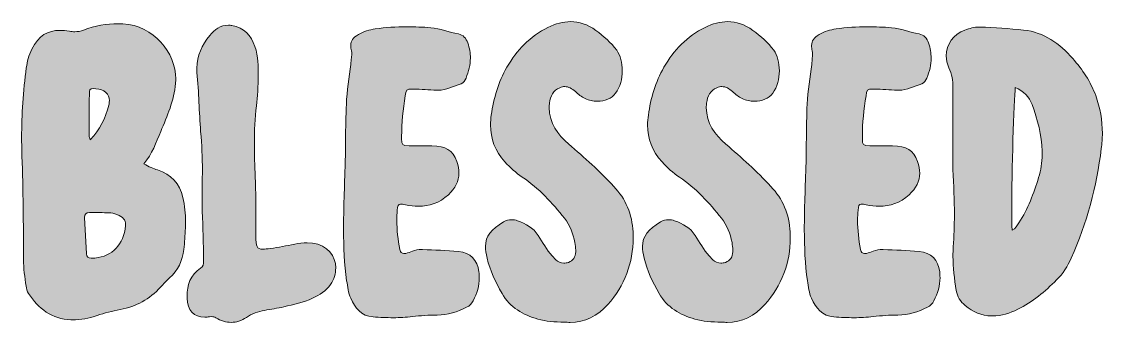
# Model space of a CAD drawing. Header units: inches. Extents: x 224 to 856, y -928 to -150.
# Drawn here: x 280 to 800, y -928 to -784 of the extents above; entities that cross this region are included whole.
import ezdxf

# ---------------------------------------------------------------- set-up
doc = ezdxf.new("R2010")
doc.units = ezdxf.units.IN
doc.header["$MEASUREMENT"] = 0
doc.layers.add('Layer 1', color=7, linetype='Continuous')

# ---------------------------------------------------------------- blocks, each defined once
blk = doc.blocks.new('block 8')
at = {"layer": 'Layer 1', "true_color": 0x040404}
h = blk.add_hatch(color=18, dxfattribs=at)
h.dxf.hatch_style = 2
edge = h.paths.add_edge_path()
edge.add_spline(control_points=[(541.23, -928.24), (536.52, -928.24), (532.32, -927.87), (528.43, -926.82), (521.24, -924.8), (515.11, -921.28), (511.21, -914.47), (508.14, -909), (505.45, -903.54), (504.03, -897.47), (503.5, -895.38), (503.28, -893.58), (503.28, -892.01), (503.28, -886.69), (506.05, -883.92), (511.96, -880.1), (513.16, -879.36), (514.43, -879.06), (515.78, -879.06), (516.75, -879.06), (517.73, -879.21), (518.7, -879.58), (522.59, -881.08), (526.26, -882.87), (528.58, -886.62), (530.68, -889.99), (532.62, -893.51), (535.32, -896.42), (535.32, -896.42), (537.04, -898.3), (537.04, -898.3), (538.16, -899.42), (539.51, -899.94), (540.86, -899.94), (541.61, -899.94), (542.36, -899.79), (543.11, -899.57), (545.43, -898.75), (546.62, -896.95), (546.62, -894.48), (546.62, -894.48), (546.62, -893.73), (546.62, -893.73), (546.62, -892.46), (546.47, -891.26), (546.25, -889.99), (545.35, -885.79), (543.93, -881.75), (541.23, -878.38), (535.32, -870.97), (528.96, -863.93), (520.94, -858.62), (517.88, -856.6), (515.18, -854.05), (512.64, -851.28), (507.84, -846.04), (505.67, -840.13), (505.67, -833.54), (505.67, -832.04), (505.82, -830.47), (506.05, -828.82), (507.24, -820.74), (509.42, -812.95), (513.53, -805.84), (518.25, -797.61), (524.69, -790.94), (533.3, -786.67), (536.97, -784.88), (540.56, -783.91), (544.15, -783.91), (548.27, -783.91), (552.31, -785.25), (556.28, -788.1), (560.02, -790.87), (563.54, -793.86), (566.31, -797.68), (568.03, -800), (569.01, -803.67), (569.01, -807.56), (569.01, -811.31), (568.03, -815.27), (565.79, -818.34), (563.92, -820.81), (560.55, -822.16), (557.03, -822.16), (555.01, -822.16), (552.99, -821.79), (551.11, -820.89), (549.39, -819.99), (547.9, -818.79), (546.47, -817.52), (544.9, -816.1), (543.25, -815.12), (541.38, -815.12), (540.63, -815.12), (539.81, -815.27), (538.99, -815.65), (535.92, -817.07), (534.42, -819.54), (534.05, -823.06), (533.97, -823.73), (533.9, -824.48), (533.9, -825.15), (533.9, -832.64), (537.94, -838.18), (543.25, -842.75), (550.82, -849.19), (558.15, -855.85), (564.89, -863.04), (570.65, -869.02), (573.8, -876.59), (574.17, -884.97), (574.17, -884.97), (574.25, -887.74), (574.25, -887.74), (574.25, -899.79), (570.13, -910.72), (562.05, -919.86), (557.25, -925.32), (550.89, -928.39), (543.93, -928.39), (543.03, -928.39), (542.13, -928.32), (541.23, -928.24)], knot_values=[0, 0, 0, 0, 1, 1, 1, 2, 2, 2, 3, 3, 3, 4, 4, 4, 5, 5, 5, 6, 6, 6, 7, 7, 7, 8, 8, 8, 9, 9, 9, 10, 10, 10, 11, 11, 11, 12, 12, 12, 13, 13, 13, 14, 14, 14, 15, 15, 15, 16, 16, 16, 17, 17, 17, 18, 18, 18, 19, 19, 19, 20, 20, 20, 21, 21, 21, 22, 22, 22, 23, 23, 23, 24, 24, 24, 25, 25, 25, 26, 26, 26, 27, 27, 27, 28, 28, 28, 29, 29, 29, 30, 30, 30, 31, 31, 31, 32, 32, 32, 33, 33, 33, 34, 34, 34, 35, 35, 35, 36, 36, 36, 37, 37, 37, 38, 38, 38, 39, 39, 39, 40, 40, 40, 41, 41, 41, 41], degree=3, periodic=1)
h = blk.add_hatch(color=18, dxfattribs=at)
h.dxf.hatch_style = 2
edge = h.paths.add_edge_path()
edge.add_spline(control_points=[(616.7, -928.24), (611.99, -928.24), (607.79, -927.87), (603.9, -926.82), (596.71, -924.8), (590.58, -921.28), (586.68, -914.47), (583.61, -909), (580.92, -903.54), (579.5, -897.47), (578.97, -895.38), (578.75, -893.58), (578.75, -892.01), (578.75, -886.69), (581.52, -883.92), (587.43, -880.1), (588.63, -879.36), (589.9, -879.06), (591.25, -879.06), (592.22, -879.06), (593.2, -879.21), (594.17, -879.58), (598.06, -881.08), (601.73, -882.87), (604.05, -886.62), (606.15, -889.99), (608.09, -893.51), (610.79, -896.42), (610.79, -896.42), (612.51, -898.3), (612.51, -898.3), (613.63, -899.42), (614.98, -899.94), (616.33, -899.94), (617.08, -899.94), (617.83, -899.79), (618.57, -899.57), (620.89, -898.75), (622.09, -896.95), (622.09, -894.48), (622.09, -894.48), (622.09, -893.73), (622.09, -893.73), (622.09, -892.46), (621.94, -891.26), (621.72, -889.99), (620.82, -885.79), (619.4, -881.75), (616.7, -878.38), (610.79, -870.97), (604.43, -863.93), (596.42, -858.62), (593.35, -856.6), (590.65, -854.05), (588.1, -851.28), (583.31, -846.04), (581.14, -840.13), (581.14, -833.54), (581.14, -832.04), (581.29, -830.47), (581.52, -828.82), (582.71, -820.74), (584.89, -812.95), (589, -805.84), (593.72, -797.61), (600.16, -790.94), (608.77, -786.67), (612.44, -784.88), (616.03, -783.91), (619.62, -783.91), (623.74, -783.91), (627.78, -785.25), (631.75, -788.1), (635.49, -790.87), (639.01, -793.86), (641.78, -797.68), (643.5, -800), (644.48, -803.67), (644.48, -807.56), (644.48, -811.31), (643.5, -815.27), (641.26, -818.34), (639.39, -820.81), (636.02, -822.16), (632.5, -822.16), (630.48, -822.16), (628.46, -821.79), (626.58, -820.89), (624.86, -819.99), (623.37, -818.79), (621.94, -817.52), (620.37, -816.1), (618.72, -815.12), (616.85, -815.12), (616.1, -815.12), (615.28, -815.27), (614.46, -815.65), (611.39, -817.07), (609.89, -819.54), (609.52, -823.06), (609.44, -823.73), (609.37, -824.48), (609.37, -825.15), (609.37, -832.64), (613.41, -838.18), (618.72, -842.75), (626.28, -849.19), (633.62, -855.85), (640.36, -863.04), (646.12, -869.02), (649.27, -876.59), (649.64, -884.97), (649.64, -884.97), (649.72, -887.74), (649.72, -887.74), (649.72, -899.79), (645.6, -910.72), (637.51, -919.86), (632.72, -925.32), (626.36, -928.39), (619.4, -928.39), (618.5, -928.39), (617.6, -928.32), (616.7, -928.24)], knot_values=[0, 0, 0, 0, 1, 1, 1, 2, 2, 2, 3, 3, 3, 4, 4, 4, 5, 5, 5, 6, 6, 6, 7, 7, 7, 8, 8, 8, 9, 9, 9, 10, 10, 10, 11, 11, 11, 12, 12, 12, 13, 13, 13, 14, 14, 14, 15, 15, 15, 16, 16, 16, 17, 17, 17, 18, 18, 18, 19, 19, 19, 20, 20, 20, 21, 21, 21, 22, 22, 22, 23, 23, 23, 24, 24, 24, 25, 25, 25, 26, 26, 26, 27, 27, 27, 28, 28, 28, 29, 29, 29, 30, 30, 30, 31, 31, 31, 32, 32, 32, 33, 33, 33, 34, 34, 34, 35, 35, 35, 36, 36, 36, 37, 37, 37, 38, 38, 38, 39, 39, 39, 40, 40, 40, 41, 41, 41, 41], degree=3, periodic=1)
h = blk.add_hatch(color=18, dxfattribs=at)
h.dxf.hatch_style = 2
edge = h.paths.add_edge_path()
edge.add_spline(control_points=[(304.05, -927.12), (294.99, -926.82), (288.47, -921.8), (283.68, -914.47), (283.01, -913.49), (282.71, -912.15), (282.56, -910.95), (281.89, -906.76), (281.29, -902.49), (281.29, -898.22), (281.29, -898.22), (281.29, -897.47), (281.29, -897.47), (281.29, -881.15), (281.14, -864.83), (280.54, -848.51), (280.46, -845.59), (280.39, -842.6), (280.39, -839.68), (280.39, -828.45), (281.14, -817.29), (282.64, -806.14), (283.08, -803.07), (283.83, -800), (285.26, -797.16), (288.62, -790.57), (293.04, -788.1), (298.81, -788.1), (300.23, -788.1), (301.8, -788.25), (303.37, -788.55), (304.27, -788.7), (305.09, -788.77), (305.92, -788.77), (307.34, -788.77), (308.76, -788.55), (310.11, -787.95), (315.58, -785.78), (321.19, -784.95), (326.8, -784.95), (326.8, -784.95), (329.05, -785.03), (329.05, -785.03), (343.87, -785.7), (354.5, -798.95), (354.5, -811.45), (354.5, -812.13), (354.43, -812.88), (354.35, -813.63), (353.53, -821.79), (350.46, -829.27), (347.24, -836.68), (345, -841.92), (343.12, -847.46), (339.16, -852.18), (341.55, -853.83), (343.65, -854.43), (345.74, -855.18), (352.11, -857.42), (356.37, -861.54), (357.87, -868.43), (358.7, -872.32), (359.14, -876.21), (359.14, -880.18), (359.14, -880.18), (359.07, -883.17), (359.07, -883.17), (358.92, -886.54), (358.77, -889.99), (358.32, -893.43), (357.57, -898.67), (355.78, -903.46), (351.43, -907.06), (349.86, -908.33), (348.59, -909.97), (347.17, -911.47), (341.85, -917.16), (335.49, -920.83), (327.78, -922.25), (323.96, -922.93), (320.22, -923.82), (316.62, -925.1), (312.8, -926.44), (308.76, -927.12), (304.72, -927.12), (304.72, -927.12), (304.05, -927.12), (304.05, -927.12)], knot_values=[0, 0, 0, 0, 1, 1, 1, 2, 2, 2, 3, 3, 3, 4, 4, 4, 5, 5, 5, 6, 6, 6, 7, 7, 7, 8, 8, 8, 9, 9, 9, 10, 10, 10, 11, 11, 11, 12, 12, 12, 13, 13, 13, 14, 14, 14, 15, 15, 15, 16, 16, 16, 17, 17, 17, 18, 18, 18, 19, 19, 19, 20, 20, 20, 21, 21, 21, 22, 22, 22, 23, 23, 23, 24, 24, 24, 25, 25, 25, 26, 26, 26, 27, 27, 27, 28, 28, 28, 29, 29, 29, 29], degree=3, periodic=1)
edge = h.paths.add_edge_path()
edge.add_spline(control_points=[(330.1, -883.55), (330.25, -882.8), (330.32, -882.13), (330.32, -881.45), (330.32, -879.06), (329.13, -877.86), (326.21, -876.59), (323.58, -875.46), (320.81, -875.84), (318.12, -875.61), (318.12, -875.61), (312.95, -875.61), (312.95, -875.61), (311.46, -875.61), (310.56, -876.36), (310.56, -877.93), (310.56, -877.93), (311.61, -895.45), (311.61, -895.45), (311.68, -896.95), (312.51, -897.55), (313.78, -897.55), (313.78, -897.55), (314, -897.55), (314, -897.55), (322.76, -897.4), (328.68, -892.23), (330.1, -883.55)], knot_values=[0, 0, 0, 0, 1, 1, 1, 2, 2, 2, 3, 3, 3, 4, 4, 4, 5, 5, 5, 6, 6, 6, 7, 7, 7, 8, 8, 8, 9, 9, 9, 9], degree=3, periodic=1)
edge = h.paths.add_edge_path()
edge.add_spline(control_points=[(322.24, -824.11), (322.46, -823.36), (322.54, -822.61), (322.54, -821.94), (322.54, -818.57), (320.22, -816.4), (316.1, -816.17), (316.1, -816.17), (314.75, -816.1), (314.75, -816.1), (313.1, -816.1), (312.95, -816.62), (312.95, -818.94), (312.88, -825.6), (312.88, -832.34), (312.88, -839), (312.88, -839.38), (313.1, -839.75), (313.4, -840.73), (318.12, -835.71), (320.67, -830.17), (322.24, -824.11)], knot_values=[0, 0, 0, 0, 1, 1, 1, 2, 2, 2, 3, 3, 3, 4, 4, 4, 5, 5, 5, 6, 6, 6, 7, 7, 7, 7], degree=3, periodic=1)
h = blk.add_hatch(color=18, dxfattribs=at)
h.dxf.hatch_style = 2
edge = h.paths.add_edge_path()
edge.add_spline(control_points=[(373.68, -926.22), (373, -925.77), (372.33, -925.62), (371.73, -925.62), (371.73, -925.62), (370.68, -925.7), (370.68, -925.7), (369.86, -925.85), (369.11, -925.92), (368.44, -925.92), (363.12, -925.92), (360.05, -922.55), (359.9, -916.71), (359.9, -916.71), (359.9, -915.96), (359.9, -915.96), (359.9, -910.5), (361.47, -905.63), (366.34, -902.41), (367.76, -901.44), (367.84, -900.32), (367.84, -899.12), (367.84, -899.12), (367.84, -898.45), (367.84, -898.45), (367.69, -890.66), (367.54, -882.8), (367.16, -875.01), (367.09, -872.54), (367.09, -870.07), (367.09, -867.6), (367.09, -865.13), (367.09, -862.66), (367.16, -860.19), (367.16, -860.19), (367.24, -855.47), (367.24, -855.47), (367.24, -849.19), (366.94, -842.97), (366.42, -836.76), (365.67, -827.33), (365.59, -817.82), (364.62, -808.39), (364.62, -808.39), (364.54, -806.21), (364.54, -806.21), (364.54, -800.38), (367.16, -795.21), (370.76, -790.57), (373.08, -787.72), (376, -785.63), (379.74, -785.63), (380.26, -785.63), (380.86, -785.7), (381.46, -785.78), (387.23, -786.82), (390.67, -790.42), (392.47, -795.81), (394.11, -800.68), (394.04, -805.76), (394.11, -808.91), (394.04, -815.35), (393.74, -819.84), (393.22, -824.33), (392.47, -830.4), (392.24, -836.38), (392.24, -842.45), (392.24, -847.76), (392.39, -853.15), (392.62, -858.47), (392.92, -865.81), (392.99, -873.14), (392.99, -880.48), (392.99, -880.48), (392.99, -886.84), (392.99, -886.84), (392.99, -891.86), (393.22, -893.21), (396.29, -893.21), (397.18, -893.21), (398.38, -893.06), (399.88, -892.91), (403.77, -892.38), (407.66, -891.56), (411.63, -890.81), (413.65, -890.43), (415.6, -890.21), (417.55, -890.21), (417.55, -890.21), (420.17, -890.36), (420.17, -890.36), (427.58, -891.26), (431.32, -896.57), (431.32, -902.26), (431.32, -904.96), (430.5, -907.73), (428.85, -910.12), (426.68, -913.27), (423.54, -915.21), (420.17, -916.79), (415.82, -918.88), (411.11, -919.86), (406.39, -920.9), (403.32, -921.65), (400.25, -922.1), (397.11, -922.63), (393.96, -923.15), (391.05, -924.12), (388.42, -926), (386.03, -927.64), (383.56, -928.39), (381.09, -928.39), (378.62, -928.39), (376.15, -927.64), (373.68, -926.22)], knot_values=[0, 0, 0, 0, 1, 1, 1, 2, 2, 2, 3, 3, 3, 4, 4, 4, 5, 5, 5, 6, 6, 6, 7, 7, 7, 8, 8, 8, 9, 9, 9, 10, 10, 10, 11, 11, 11, 12, 12, 12, 13, 13, 13, 14, 14, 14, 15, 15, 15, 16, 16, 16, 17, 17, 17, 18, 18, 18, 19, 19, 19, 20, 20, 20, 21, 21, 21, 22, 22, 22, 23, 23, 23, 24, 24, 24, 25, 25, 25, 26, 26, 26, 27, 27, 27, 28, 28, 28, 29, 29, 29, 30, 30, 30, 31, 31, 31, 32, 32, 32, 33, 33, 33, 34, 34, 34, 35, 35, 35, 36, 36, 36, 37, 37, 37, 38, 38, 38, 38], degree=3, periodic=1)
h = blk.add_hatch(color=18, dxfattribs=at)
h.dxf.hatch_style = 2
edge = h.paths.add_edge_path()
edge.add_spline(control_points=[(449.29, -925.77), (443.6, -925.4), (440.61, -921.35), (438.51, -916.79), (437.32, -914.17), (437.02, -911.25), (436.57, -908.4), (435.45, -900.39), (435.07, -892.38), (435.07, -883.85), (435.07, -874.04), (435.52, -863.48), (435.89, -851.51), (436.12, -844.84), (435.89, -833.02), (436.57, -821.19), (436.94, -814.75), (438.36, -808.46), (438.81, -802.02), (438.89, -801.12), (439.04, -800.3), (439.04, -799.4), (439.04, -798.95), (438.96, -798.43), (438.89, -797.9), (438.66, -797.01), (438.59, -796.18), (438.59, -795.43), (438.59, -793.11), (439.64, -791.62), (442.18, -790.12), (444.73, -788.62), (447.5, -787.87), (450.34, -787.42), (455.28, -786.67), (460.37, -786.38), (465.39, -786.38), (469.28, -786.38), (473.1, -786.53), (476.99, -786.82), (481.49, -787.12), (485.75, -789.07), (490.24, -789.82), (492.57, -790.27), (493.99, -791.92), (494.74, -794.16), (495.63, -796.63), (496.01, -799.03), (496.01, -801.42), (496.01, -804.64), (495.26, -807.86), (493.91, -811.01), (493.46, -812.13), (492.71, -813.33), (491.59, -813.78), (487.92, -815.05), (484.41, -816.85), (480.44, -816.85), (480.44, -816.85), (479.76, -816.85), (479.76, -816.85), (476.1, -816.62), (472.43, -816.4), (468.68, -816.32), (468.68, -816.32), (467.86, -816.32), (467.86, -816.32), (465.39, -816.32), (465.09, -816.77), (464.72, -819.61), (463.59, -826.05), (462.99, -832.57), (462.99, -839.08), (462.99, -839.08), (462.99, -840.13), (462.99, -840.13), (463.07, -843.35), (463.14, -843.42), (466.59, -843.57), (466.59, -843.57), (471.68, -843.65), (471.68, -843.65), (471.68, -843.65), (477.52, -843.57), (477.52, -843.57), (484.18, -843.57), (487.47, -845.67), (489.5, -851.13), (490.24, -853.08), (490.54, -854.95), (490.54, -856.67), (490.54, -860.57), (488.75, -864.01), (485.45, -867.08), (481.11, -871.05), (476.24, -872.62), (471.08, -872.62), (469.06, -872.62), (466.89, -872.39), (464.79, -871.94), (463.74, -871.72), (463.07, -871.57), (462.47, -871.57), (461.27, -871.57), (461.05, -872.32), (460.9, -874.56), (460.75, -876.14), (460.67, -877.71), (460.67, -879.28), (460.67, -884), (461.2, -888.71), (462.1, -893.36), (462.32, -894.85), (463.07, -895.3), (464.04, -895.3), (464.34, -895.3), (464.64, -895.3), (465.02, -895.23), (466.06, -894.93), (467.19, -894.63), (468.16, -894.25), (469.58, -893.73), (471.08, -893.36), (472.58, -893.36), (472.58, -893.36), (473.03, -893.36), (473.03, -893.36), (478.79, -893.65), (484.48, -893.8), (490.24, -894.4), (496.08, -894.93), (499.38, -898.3), (500.13, -904.06), (500.2, -905.03), (500.28, -905.93), (500.28, -906.91), (500.28, -910.8), (499.23, -914.47), (497.36, -917.99), (496.68, -919.33), (495.63, -920.46), (494.21, -921.13), (489.8, -923.37), (485.08, -924.87), (480.06, -924.87), (476.02, -924.87), (472.13, -925.17), (468.16, -925.62), (465.09, -926), (462.02, -926.15), (459.03, -926.15), (455.73, -926.15), (452.51, -926), (449.29, -925.77)], knot_values=[0, 0, 0, 0, 1, 1, 1, 2, 2, 2, 3, 3, 3, 4, 4, 4, 5, 5, 5, 6, 6, 6, 7, 7, 7, 8, 8, 8, 9, 9, 9, 10, 10, 10, 11, 11, 11, 12, 12, 12, 13, 13, 13, 14, 14, 14, 15, 15, 15, 16, 16, 16, 17, 17, 17, 18, 18, 18, 19, 19, 19, 20, 20, 20, 21, 21, 21, 22, 22, 22, 23, 23, 23, 24, 24, 24, 25, 25, 25, 26, 26, 26, 27, 27, 27, 28, 28, 28, 29, 29, 29, 30, 30, 30, 31, 31, 31, 32, 32, 32, 33, 33, 33, 34, 34, 34, 35, 35, 35, 36, 36, 36, 37, 37, 37, 38, 38, 38, 39, 39, 39, 40, 40, 40, 41, 41, 41, 42, 42, 42, 43, 43, 43, 44, 44, 44, 45, 45, 45, 46, 46, 46, 47, 47, 47, 48, 48, 48, 49, 49, 49, 50, 50, 50, 51, 51, 51, 51], degree=3, periodic=1)
h = blk.add_hatch(color=18, dxfattribs=at)
h.dxf.hatch_style = 2
edge = h.paths.add_edge_path()
edge.add_spline(control_points=[(670.69, -925.77), (665, -925.4), (662, -921.35), (659.91, -916.79), (658.71, -914.17), (658.41, -911.25), (657.96, -908.4), (656.84, -900.39), (656.46, -892.38), (656.46, -883.85), (656.46, -874.04), (656.91, -863.48), (657.29, -851.51), (657.51, -844.84), (657.29, -833.02), (657.96, -821.19), (658.33, -814.75), (659.76, -808.46), (660.21, -802.02), (660.28, -801.12), (660.43, -800.3), (660.43, -799.4), (660.43, -798.95), (660.36, -798.43), (660.28, -797.9), (660.06, -797.01), (659.98, -796.18), (659.98, -795.43), (659.98, -793.11), (661.03, -791.62), (663.57, -790.12), (666.12, -788.62), (668.89, -787.87), (671.73, -787.42), (676.67, -786.67), (681.77, -786.38), (686.78, -786.38), (690.68, -786.38), (694.49, -786.53), (698.39, -786.82), (702.88, -787.12), (707.14, -789.07), (711.64, -789.82), (713.96, -790.27), (715.38, -791.92), (716.13, -794.16), (717.03, -796.63), (717.4, -799.03), (717.4, -801.42), (717.4, -804.64), (716.65, -807.86), (715.3, -811.01), (714.86, -812.13), (714.11, -813.33), (712.98, -813.78), (709.32, -815.05), (705.8, -816.85), (701.83, -816.85), (701.83, -816.85), (701.16, -816.85), (701.16, -816.85), (697.49, -816.62), (693.82, -816.4), (690.08, -816.32), (690.08, -816.32), (689.25, -816.32), (689.25, -816.32), (686.78, -816.32), (686.48, -816.77), (686.11, -819.61), (684.99, -826.05), (684.39, -832.57), (684.39, -839.08), (684.39, -839.08), (684.39, -840.13), (684.39, -840.13), (684.46, -843.35), (684.54, -843.42), (687.98, -843.57), (687.98, -843.57), (693.07, -843.65), (693.07, -843.65), (693.07, -843.65), (698.91, -843.57), (698.91, -843.57), (705.57, -843.57), (708.87, -845.67), (710.89, -851.13), (711.64, -853.08), (711.94, -854.95), (711.94, -856.67), (711.94, -860.57), (710.14, -864.01), (706.85, -867.08), (702.5, -871.05), (697.64, -872.62), (692.47, -872.62), (690.45, -872.62), (688.28, -872.39), (686.18, -871.94), (685.14, -871.72), (684.46, -871.57), (683.86, -871.57), (682.66, -871.57), (682.44, -872.32), (682.29, -874.56), (682.14, -876.14), (682.07, -877.71), (682.07, -879.28), (682.07, -884), (682.59, -888.71), (683.49, -893.36), (683.71, -894.85), (684.46, -895.3), (685.43, -895.3), (685.73, -895.3), (686.03, -895.3), (686.41, -895.23), (687.46, -894.93), (688.58, -894.63), (689.55, -894.25), (690.97, -893.73), (692.47, -893.36), (693.97, -893.36), (693.97, -893.36), (694.42, -893.36), (694.42, -893.36), (700.18, -893.65), (705.87, -893.8), (711.64, -894.4), (717.48, -894.93), (720.77, -898.3), (721.52, -904.06), (721.59, -905.03), (721.67, -905.93), (721.67, -906.91), (721.67, -910.8), (720.62, -914.47), (718.75, -917.99), (718.08, -919.33), (717.03, -920.46), (715.6, -921.13), (711.19, -923.37), (706.47, -924.87), (701.45, -924.87), (697.41, -924.87), (693.52, -925.17), (689.55, -925.62), (686.48, -926), (683.41, -926.15), (680.42, -926.15), (677.13, -926.15), (673.91, -926), (670.69, -925.77)], knot_values=[0, 0, 0, 0, 1, 1, 1, 2, 2, 2, 3, 3, 3, 4, 4, 4, 5, 5, 5, 6, 6, 6, 7, 7, 7, 8, 8, 8, 9, 9, 9, 10, 10, 10, 11, 11, 11, 12, 12, 12, 13, 13, 13, 14, 14, 14, 15, 15, 15, 16, 16, 16, 17, 17, 17, 18, 18, 18, 19, 19, 19, 20, 20, 20, 21, 21, 21, 22, 22, 22, 23, 23, 23, 24, 24, 24, 25, 25, 25, 26, 26, 26, 27, 27, 27, 28, 28, 28, 29, 29, 29, 30, 30, 30, 31, 31, 31, 32, 32, 32, 33, 33, 33, 34, 34, 34, 35, 35, 35, 36, 36, 36, 37, 37, 37, 38, 38, 38, 39, 39, 39, 40, 40, 40, 41, 41, 41, 42, 42, 42, 43, 43, 43, 44, 44, 44, 45, 45, 45, 46, 46, 46, 47, 47, 47, 48, 48, 48, 49, 49, 49, 50, 50, 50, 51, 51, 51, 51], degree=3, periodic=1)
h = blk.add_hatch(color=18, dxfattribs=at)
h.dxf.hatch_style = 2
edge = h.paths.add_edge_path()
edge.add_spline(control_points=[(746.46, -925.32), (741.51, -925.17), (737.4, -923.45), (733.73, -920.31), (731.41, -918.36), (729.91, -916.04), (729.46, -913.04), (728.56, -907.58), (727.89, -902.04), (727.89, -896.57), (727.89, -895.08), (727.96, -893.65), (728.04, -892.16), (728.41, -887.07), (728.56, -881.9), (728.56, -876.66), (728.56, -869.77), (728.26, -862.66), (727.81, -854.95), (727.81, -843.05), (727.81, -829.27), (727.89, -815.57), (727.89, -812.28), (727.44, -809.13), (725.94, -806.06), (725.04, -804.19), (724.67, -802.25), (724.67, -800.38), (724.67, -794.91), (728.04, -789.97), (733.65, -787.95), (735.82, -787.12), (738.14, -786.53), (740.47, -786.53), (740.47, -786.53), (740.92, -786.53), (740.92, -786.53), (747.88, -786.82), (754.84, -787.27), (761.8, -787.95), (771.76, -789), (779.1, -794.54), (785.46, -801.65), (790.1, -806.96), (793.99, -812.73), (796.46, -819.39), (798.64, -825.3), (799.68, -831.44), (799.68, -837.58), (799.68, -839.98), (799.46, -842.45), (799.16, -844.92), (796.84, -863.11), (792.27, -880.7), (784.71, -897.55), (782.99, -901.44), (780.74, -905.03), (777.67, -908.03), (772.06, -913.49), (766.22, -918.66), (759.03, -922.1), (755.21, -923.97), (751.25, -925.32), (746.83, -925.32), (746.83, -925.32), (746.46, -925.32), (746.46, -925.32)], knot_values=[0, 0, 0, 0, 1, 1, 1, 2, 2, 2, 3, 3, 3, 4, 4, 4, 5, 5, 5, 6, 6, 6, 7, 7, 7, 8, 8, 8, 9, 9, 9, 10, 10, 10, 11, 11, 11, 12, 12, 12, 13, 13, 13, 14, 14, 14, 15, 15, 15, 16, 16, 16, 17, 17, 17, 18, 18, 18, 19, 19, 19, 20, 20, 20, 21, 21, 21, 22, 22, 22, 22], degree=3, periodic=1)
edge = h.paths.add_edge_path()
edge.add_spline(control_points=[(759.56, -880.63), (764.05, -873.89), (766.59, -866.33), (769.06, -858.77), (770.26, -855.25), (770.71, -851.58), (770.71, -847.76), (770.71, -847.76), (770.71, -846.19), (770.71, -846.19), (770.56, -838.41), (768.61, -830.99), (765.92, -823.73), (764.57, -820.06), (761.73, -817.29), (757.83, -815.5), (757.16, -821.71), (756.11, -856.45), (756.11, -874.34), (756.11, -879.06), (756.19, -882.65), (756.34, -884.15), (758.13, -883.25), (758.73, -881.83), (759.56, -880.63)], knot_values=[0, 0, 0, 0, 1, 1, 1, 2, 2, 2, 3, 3, 3, 4, 4, 4, 5, 5, 5, 6, 6, 6, 7, 7, 7, 8, 8, 8, 8], degree=3, periodic=1)
at = {"layer": 'Layer 1', "lineweight": 0}
for points, knots in [([(541.23, -928.24), (536.52, -928.24), (532.32, -927.87), (528.43, -926.82), (521.24, -924.8), (515.11, -921.28), (511.21, -914.47), (508.14, -909), (505.45, -903.54), (504.03, -897.47), (503.5, -895.38), (503.28, -893.58), (503.28, -892.01), (503.28, -886.69), (506.05, -883.92), (511.96, -880.1), (513.16, -879.36), (514.43, -879.06), (515.78, -879.06), (516.75, -879.06), (517.73, -879.21), (518.7, -879.58), (522.59, -881.08), (526.26, -882.87), (528.58, -886.62), (530.68, -889.99), (532.62, -893.51), (535.32, -896.42), (535.32, -896.42), (537.04, -898.3), (537.04, -898.3), (538.16, -899.42), (539.51, -899.94), (540.86, -899.94), (541.61, -899.94), (542.36, -899.79), (543.11, -899.57), (545.43, -898.75), (546.62, -896.95), (546.62, -894.48), (546.62, -894.48), (546.62, -893.73), (546.62, -893.73), (546.62, -892.46), (546.47, -891.26), (546.25, -889.99), (545.35, -885.79), (543.93, -881.75), (541.23, -878.38), (535.32, -870.97), (528.96, -863.93), (520.94, -858.62), (517.88, -856.6), (515.18, -854.05), (512.64, -851.28), (507.84, -846.04), (505.67, -840.13), (505.67, -833.54), (505.67, -832.04), (505.82, -830.47), (506.05, -828.82), (507.24, -820.74), (509.42, -812.95), (513.53, -805.84), (518.25, -797.61), (524.69, -790.94), (533.3, -786.67), (536.97, -784.88), (540.56, -783.91), (544.15, -783.91), (548.27, -783.91), (552.31, -785.25), (556.28, -788.1), (560.02, -790.87), (563.54, -793.86), (566.31, -797.68), (568.03, -800), (569.01, -803.67), (569.01, -807.56), (569.01, -811.31), (568.03, -815.27), (565.79, -818.34), (563.92, -820.81), (560.55, -822.16), (557.03, -822.16), (555.01, -822.16), (552.99, -821.79), (551.11, -820.89), (549.39, -819.99), (547.9, -818.79), (546.47, -817.52), (544.9, -816.1), (543.25, -815.12), (541.38, -815.12), (540.63, -815.12), (539.81, -815.27), (538.99, -815.65), (535.92, -817.07), (534.42, -819.54), (534.05, -823.06), (533.97, -823.73), (533.9, -824.48), (533.9, -825.15), (533.9, -832.64), (537.94, -838.18), (543.25, -842.75), (550.82, -849.19), (558.15, -855.85), (564.89, -863.04), (570.65, -869.02), (573.8, -876.59), (574.17, -884.97), (574.17, -884.97), (574.25, -887.74), (574.25, -887.74), (574.25, -899.79), (570.13, -910.72), (562.05, -919.86), (557.25, -925.32), (550.89, -928.39), (543.93, -928.39), (543.03, -928.39), (542.13, -928.32), (541.23, -928.24)], [0, 0, 0, 0, 1, 1, 1, 2, 2, 2, 3, 3, 3, 4, 4, 4, 5, 5, 5, 6, 6, 6, 7, 7, 7, 8, 8, 8, 9, 9, 9, 10, 10, 10, 11, 11, 11, 12, 12, 12, 13, 13, 13, 14, 14, 14, 15, 15, 15, 16, 16, 16, 17, 17, 17, 18, 18, 18, 19, 19, 19, 20, 20, 20, 21, 21, 21, 22, 22, 22, 23, 23, 23, 24, 24, 24, 25, 25, 25, 26, 26, 26, 27, 27, 27, 28, 28, 28, 29, 29, 29, 30, 30, 30, 31, 31, 31, 32, 32, 32, 33, 33, 33, 34, 34, 34, 35, 35, 35, 36, 36, 36, 37, 37, 37, 38, 38, 38, 39, 39, 39, 40, 40, 40, 41, 41, 41, 41]), ([(616.7, -928.24), (611.99, -928.24), (607.79, -927.87), (603.9, -926.82), (596.71, -924.8), (590.58, -921.28), (586.68, -914.47), (583.61, -909), (580.92, -903.54), (579.5, -897.47), (578.97, -895.38), (578.75, -893.58), (578.75, -892.01), (578.75, -886.69), (581.52, -883.92), (587.43, -880.1), (588.63, -879.36), (589.9, -879.06), (591.25, -879.06), (592.22, -879.06), (593.2, -879.21), (594.17, -879.58), (598.06, -881.08), (601.73, -882.87), (604.05, -886.62), (606.15, -889.99), (608.09, -893.51), (610.79, -896.42), (610.79, -896.42), (612.51, -898.3), (612.51, -898.3), (613.63, -899.42), (614.98, -899.94), (616.33, -899.94), (617.08, -899.94), (617.83, -899.79), (618.57, -899.57), (620.89, -898.75), (622.09, -896.95), (622.09, -894.48), (622.09, -894.48), (622.09, -893.73), (622.09, -893.73), (622.09, -892.46), (621.94, -891.26), (621.72, -889.99), (620.82, -885.79), (619.4, -881.75), (616.7, -878.38), (610.79, -870.97), (604.43, -863.93), (596.42, -858.62), (593.35, -856.6), (590.65, -854.05), (588.1, -851.28), (583.31, -846.04), (581.14, -840.13), (581.14, -833.54), (581.14, -832.04), (581.29, -830.47), (581.52, -828.82), (582.71, -820.74), (584.89, -812.95), (589, -805.84), (593.72, -797.61), (600.16, -790.94), (608.77, -786.67), (612.44, -784.88), (616.03, -783.91), (619.62, -783.91), (623.74, -783.91), (627.78, -785.25), (631.75, -788.1), (635.49, -790.87), (639.01, -793.86), (641.78, -797.68), (643.5, -800), (644.48, -803.67), (644.48, -807.56), (644.48, -811.31), (643.5, -815.27), (641.26, -818.34), (639.39, -820.81), (636.02, -822.16), (632.5, -822.16), (630.48, -822.16), (628.46, -821.79), (626.58, -820.89), (624.86, -819.99), (623.37, -818.79), (621.94, -817.52), (620.37, -816.1), (618.72, -815.12), (616.85, -815.12), (616.1, -815.12), (615.28, -815.27), (614.46, -815.65), (611.39, -817.07), (609.89, -819.54), (609.52, -823.06), (609.44, -823.73), (609.37, -824.48), (609.37, -825.15), (609.37, -832.64), (613.41, -838.18), (618.72, -842.75), (626.28, -849.19), (633.62, -855.85), (640.36, -863.04), (646.12, -869.02), (649.27, -876.59), (649.64, -884.97), (649.64, -884.97), (649.72, -887.74), (649.72, -887.74), (649.72, -899.79), (645.6, -910.72), (637.51, -919.86), (632.72, -925.32), (626.36, -928.39), (619.4, -928.39), (618.5, -928.39), (617.6, -928.32), (616.7, -928.24)], [0, 0, 0, 0, 1, 1, 1, 2, 2, 2, 3, 3, 3, 4, 4, 4, 5, 5, 5, 6, 6, 6, 7, 7, 7, 8, 8, 8, 9, 9, 9, 10, 10, 10, 11, 11, 11, 12, 12, 12, 13, 13, 13, 14, 14, 14, 15, 15, 15, 16, 16, 16, 17, 17, 17, 18, 18, 18, 19, 19, 19, 20, 20, 20, 21, 21, 21, 22, 22, 22, 23, 23, 23, 24, 24, 24, 25, 25, 25, 26, 26, 26, 27, 27, 27, 28, 28, 28, 29, 29, 29, 30, 30, 30, 31, 31, 31, 32, 32, 32, 33, 33, 33, 34, 34, 34, 35, 35, 35, 36, 36, 36, 37, 37, 37, 38, 38, 38, 39, 39, 39, 40, 40, 40, 41, 41, 41, 41]), ([(304.05, -927.12), (294.99, -926.82), (288.47, -921.8), (283.68, -914.47), (283.01, -913.49), (282.71, -912.15), (282.56, -910.95), (281.89, -906.76), (281.29, -902.49), (281.29, -898.22), (281.29, -898.22), (281.29, -897.47), (281.29, -897.47), (281.29, -881.15), (281.14, -864.83), (280.54, -848.51), (280.46, -845.59), (280.39, -842.6), (280.39, -839.68), (280.39, -828.45), (281.14, -817.29), (282.64, -806.14), (283.08, -803.07), (283.83, -800), (285.26, -797.16), (288.62, -790.57), (293.04, -788.1), (298.81, -788.1), (300.23, -788.1), (301.8, -788.25), (303.37, -788.55), (304.27, -788.7), (305.09, -788.77), (305.92, -788.77), (307.34, -788.77), (308.76, -788.55), (310.11, -787.95), (315.58, -785.78), (321.19, -784.95), (326.8, -784.95), (326.8, -784.95), (329.05, -785.03), (329.05, -785.03), (343.87, -785.7), (354.5, -798.95), (354.5, -811.45), (354.5, -812.13), (354.43, -812.88), (354.35, -813.63), (353.53, -821.79), (350.46, -829.27), (347.24, -836.68), (345, -841.92), (343.12, -847.46), (339.16, -852.18), (341.55, -853.83), (343.65, -854.43), (345.74, -855.18), (352.11, -857.42), (356.37, -861.54), (357.87, -868.43), (358.7, -872.32), (359.14, -876.21), (359.14, -880.18), (359.14, -880.18), (359.07, -883.17), (359.07, -883.17), (358.92, -886.54), (358.77, -889.99), (358.32, -893.43), (357.57, -898.67), (355.78, -903.46), (351.43, -907.06), (349.86, -908.33), (348.59, -909.97), (347.17, -911.47), (341.85, -917.16), (335.49, -920.83), (327.78, -922.25), (323.96, -922.93), (320.22, -923.82), (316.62, -925.1), (312.8, -926.44), (308.76, -927.12), (304.72, -927.12), (304.72, -927.12), (304.05, -927.12), (304.05, -927.12)], [0, 0, 0, 0, 1, 1, 1, 2, 2, 2, 3, 3, 3, 4, 4, 4, 5, 5, 5, 6, 6, 6, 7, 7, 7, 8, 8, 8, 9, 9, 9, 10, 10, 10, 11, 11, 11, 12, 12, 12, 13, 13, 13, 14, 14, 14, 15, 15, 15, 16, 16, 16, 17, 17, 17, 18, 18, 18, 19, 19, 19, 20, 20, 20, 21, 21, 21, 22, 22, 22, 23, 23, 23, 24, 24, 24, 25, 25, 25, 26, 26, 26, 27, 27, 27, 28, 28, 28, 29, 29, 29, 29]), ([(373.68, -926.22), (373, -925.77), (372.33, -925.62), (371.73, -925.62), (371.73, -925.62), (370.68, -925.7), (370.68, -925.7), (369.86, -925.85), (369.11, -925.92), (368.44, -925.92), (363.12, -925.92), (360.05, -922.55), (359.9, -916.71), (359.9, -916.71), (359.9, -915.96), (359.9, -915.96), (359.9, -910.5), (361.47, -905.63), (366.34, -902.41), (367.76, -901.44), (367.84, -900.32), (367.84, -899.12), (367.84, -899.12), (367.84, -898.45), (367.84, -898.45), (367.69, -890.66), (367.54, -882.8), (367.16, -875.01), (367.09, -872.54), (367.09, -870.07), (367.09, -867.6), (367.09, -865.13), (367.09, -862.66), (367.16, -860.19), (367.16, -860.19), (367.24, -855.47), (367.24, -855.47), (367.24, -849.19), (366.94, -842.97), (366.42, -836.76), (365.67, -827.33), (365.59, -817.82), (364.62, -808.39), (364.62, -808.39), (364.54, -806.21), (364.54, -806.21), (364.54, -800.38), (367.16, -795.21), (370.76, -790.57), (373.08, -787.72), (376, -785.63), (379.74, -785.63), (380.26, -785.63), (380.86, -785.7), (381.46, -785.78), (387.23, -786.82), (390.67, -790.42), (392.47, -795.81), (394.11, -800.68), (394.04, -805.76), (394.11, -808.91), (394.04, -815.35), (393.74, -819.84), (393.22, -824.33), (392.47, -830.4), (392.24, -836.38), (392.24, -842.45), (392.24, -847.76), (392.39, -853.15), (392.62, -858.47), (392.92, -865.81), (392.99, -873.14), (392.99, -880.48), (392.99, -880.48), (392.99, -886.84), (392.99, -886.84), (392.99, -891.86), (393.22, -893.21), (396.29, -893.21), (397.18, -893.21), (398.38, -893.06), (399.88, -892.91), (403.77, -892.38), (407.66, -891.56), (411.63, -890.81), (413.65, -890.43), (415.6, -890.21), (417.55, -890.21), (417.55, -890.21), (420.17, -890.36), (420.17, -890.36), (427.58, -891.26), (431.32, -896.57), (431.32, -902.26), (431.32, -904.96), (430.5, -907.73), (428.85, -910.12), (426.68, -913.27), (423.54, -915.21), (420.17, -916.79), (415.82, -918.88), (411.11, -919.86), (406.39, -920.9), (403.32, -921.65), (400.25, -922.1), (397.11, -922.63), (393.96, -923.15), (391.05, -924.12), (388.42, -926), (386.03, -927.64), (383.56, -928.39), (381.09, -928.39), (378.62, -928.39), (376.15, -927.64), (373.68, -926.22)], [0, 0, 0, 0, 1, 1, 1, 2, 2, 2, 3, 3, 3, 4, 4, 4, 5, 5, 5, 6, 6, 6, 7, 7, 7, 8, 8, 8, 9, 9, 9, 10, 10, 10, 11, 11, 11, 12, 12, 12, 13, 13, 13, 14, 14, 14, 15, 15, 15, 16, 16, 16, 17, 17, 17, 18, 18, 18, 19, 19, 19, 20, 20, 20, 21, 21, 21, 22, 22, 22, 23, 23, 23, 24, 24, 24, 25, 25, 25, 26, 26, 26, 27, 27, 27, 28, 28, 28, 29, 29, 29, 30, 30, 30, 31, 31, 31, 32, 32, 32, 33, 33, 33, 34, 34, 34, 35, 35, 35, 36, 36, 36, 37, 37, 37, 38, 38, 38, 38]), ([(449.29, -925.77), (443.6, -925.4), (440.61, -921.35), (438.51, -916.79), (437.32, -914.17), (437.02, -911.25), (436.57, -908.4), (435.45, -900.39), (435.07, -892.38), (435.07, -883.85), (435.07, -874.04), (435.52, -863.48), (435.89, -851.51), (436.12, -844.84), (435.89, -833.02), (436.57, -821.19), (436.94, -814.75), (438.36, -808.46), (438.81, -802.02), (438.89, -801.12), (439.04, -800.3), (439.04, -799.4), (439.04, -798.95), (438.96, -798.43), (438.89, -797.9), (438.66, -797.01), (438.59, -796.18), (438.59, -795.43), (438.59, -793.11), (439.64, -791.62), (442.18, -790.12), (444.73, -788.62), (447.5, -787.87), (450.34, -787.42), (455.28, -786.67), (460.37, -786.38), (465.39, -786.38), (469.28, -786.38), (473.1, -786.53), (476.99, -786.82), (481.49, -787.12), (485.75, -789.07), (490.24, -789.82), (492.57, -790.27), (493.99, -791.92), (494.74, -794.16), (495.63, -796.63), (496.01, -799.03), (496.01, -801.42), (496.01, -804.64), (495.26, -807.86), (493.91, -811.01), (493.46, -812.13), (492.71, -813.33), (491.59, -813.78), (487.92, -815.05), (484.41, -816.85), (480.44, -816.85), (480.44, -816.85), (479.76, -816.85), (479.76, -816.85), (476.1, -816.62), (472.43, -816.4), (468.68, -816.32), (468.68, -816.32), (467.86, -816.32), (467.86, -816.32), (465.39, -816.32), (465.09, -816.77), (464.72, -819.61), (463.59, -826.05), (462.99, -832.57), (462.99, -839.08), (462.99, -839.08), (462.99, -840.13), (462.99, -840.13), (463.07, -843.35), (463.14, -843.42), (466.59, -843.57), (466.59, -843.57), (471.68, -843.65), (471.68, -843.65), (471.68, -843.65), (477.52, -843.57), (477.52, -843.57), (484.18, -843.57), (487.47, -845.67), (489.5, -851.13), (490.24, -853.08), (490.54, -854.95), (490.54, -856.67), (490.54, -860.57), (488.75, -864.01), (485.45, -867.08), (481.11, -871.05), (476.24, -872.62), (471.08, -872.62), (469.06, -872.62), (466.89, -872.39), (464.79, -871.94), (463.74, -871.72), (463.07, -871.57), (462.47, -871.57), (461.27, -871.57), (461.05, -872.32), (460.9, -874.56), (460.75, -876.14), (460.67, -877.71), (460.67, -879.28), (460.67, -884), (461.2, -888.71), (462.1, -893.36), (462.32, -894.85), (463.07, -895.3), (464.04, -895.3), (464.34, -895.3), (464.64, -895.3), (465.02, -895.23), (466.06, -894.93), (467.19, -894.63), (468.16, -894.25), (469.58, -893.73), (471.08, -893.36), (472.58, -893.36), (472.58, -893.36), (473.03, -893.36), (473.03, -893.36), (478.79, -893.65), (484.48, -893.8), (490.24, -894.4), (496.08, -894.93), (499.38, -898.3), (500.13, -904.06), (500.2, -905.03), (500.28, -905.93), (500.28, -906.91), (500.28, -910.8), (499.23, -914.47), (497.36, -917.99), (496.68, -919.33), (495.63, -920.46), (494.21, -921.13), (489.8, -923.37), (485.08, -924.87), (480.06, -924.87), (476.02, -924.87), (472.13, -925.17), (468.16, -925.62), (465.09, -926), (462.02, -926.15), (459.03, -926.15), (455.73, -926.15), (452.51, -926), (449.29, -925.77)], [0, 0, 0, 0, 1, 1, 1, 2, 2, 2, 3, 3, 3, 4, 4, 4, 5, 5, 5, 6, 6, 6, 7, 7, 7, 8, 8, 8, 9, 9, 9, 10, 10, 10, 11, 11, 11, 12, 12, 12, 13, 13, 13, 14, 14, 14, 15, 15, 15, 16, 16, 16, 17, 17, 17, 18, 18, 18, 19, 19, 19, 20, 20, 20, 21, 21, 21, 22, 22, 22, 23, 23, 23, 24, 24, 24, 25, 25, 25, 26, 26, 26, 27, 27, 27, 28, 28, 28, 29, 29, 29, 30, 30, 30, 31, 31, 31, 32, 32, 32, 33, 33, 33, 34, 34, 34, 35, 35, 35, 36, 36, 36, 37, 37, 37, 38, 38, 38, 39, 39, 39, 40, 40, 40, 41, 41, 41, 42, 42, 42, 43, 43, 43, 44, 44, 44, 45, 45, 45, 46, 46, 46, 47, 47, 47, 48, 48, 48, 49, 49, 49, 50, 50, 50, 51, 51, 51, 51]), ([(670.69, -925.77), (665, -925.4), (662, -921.35), (659.91, -916.79), (658.71, -914.17), (658.41, -911.25), (657.96, -908.4), (656.84, -900.39), (656.46, -892.38), (656.46, -883.85), (656.46, -874.04), (656.91, -863.48), (657.29, -851.51), (657.51, -844.84), (657.29, -833.02), (657.96, -821.19), (658.33, -814.75), (659.76, -808.46), (660.21, -802.02), (660.28, -801.12), (660.43, -800.3), (660.43, -799.4), (660.43, -798.95), (660.36, -798.43), (660.28, -797.9), (660.06, -797.01), (659.98, -796.18), (659.98, -795.43), (659.98, -793.11), (661.03, -791.62), (663.57, -790.12), (666.12, -788.62), (668.89, -787.87), (671.73, -787.42), (676.67, -786.67), (681.77, -786.38), (686.78, -786.38), (690.68, -786.38), (694.49, -786.53), (698.39, -786.82), (702.88, -787.12), (707.14, -789.07), (711.64, -789.82), (713.96, -790.27), (715.38, -791.92), (716.13, -794.16), (717.03, -796.63), (717.4, -799.03), (717.4, -801.42), (717.4, -804.64), (716.65, -807.86), (715.3, -811.01), (714.86, -812.13), (714.11, -813.33), (712.98, -813.78), (709.32, -815.05), (705.8, -816.85), (701.83, -816.85), (701.83, -816.85), (701.16, -816.85), (701.16, -816.85), (697.49, -816.62), (693.82, -816.4), (690.08, -816.32), (690.08, -816.32), (689.25, -816.32), (689.25, -816.32), (686.78, -816.32), (686.48, -816.77), (686.11, -819.61), (684.99, -826.05), (684.39, -832.57), (684.39, -839.08), (684.39, -839.08), (684.39, -840.13), (684.39, -840.13), (684.46, -843.35), (684.54, -843.42), (687.98, -843.57), (687.98, -843.57), (693.07, -843.65), (693.07, -843.65), (693.07, -843.65), (698.91, -843.57), (698.91, -843.57), (705.57, -843.57), (708.87, -845.67), (710.89, -851.13), (711.64, -853.08), (711.94, -854.95), (711.94, -856.67), (711.94, -860.57), (710.14, -864.01), (706.85, -867.08), (702.5, -871.05), (697.64, -872.62), (692.47, -872.62), (690.45, -872.62), (688.28, -872.39), (686.18, -871.94), (685.14, -871.72), (684.46, -871.57), (683.86, -871.57), (682.66, -871.57), (682.44, -872.32), (682.29, -874.56), (682.14, -876.14), (682.07, -877.71), (682.07, -879.28), (682.07, -884), (682.59, -888.71), (683.49, -893.36), (683.71, -894.85), (684.46, -895.3), (685.43, -895.3), (685.73, -895.3), (686.03, -895.3), (686.41, -895.23), (687.46, -894.93), (688.58, -894.63), (689.55, -894.25), (690.97, -893.73), (692.47, -893.36), (693.97, -893.36), (693.97, -893.36), (694.42, -893.36), (694.42, -893.36), (700.18, -893.65), (705.87, -893.8), (711.64, -894.4), (717.48, -894.93), (720.77, -898.3), (721.52, -904.06), (721.59, -905.03), (721.67, -905.93), (721.67, -906.91), (721.67, -910.8), (720.62, -914.47), (718.75, -917.99), (718.08, -919.33), (717.03, -920.46), (715.6, -921.13), (711.19, -923.37), (706.47, -924.87), (701.45, -924.87), (697.41, -924.87), (693.52, -925.17), (689.55, -925.62), (686.48, -926), (683.41, -926.15), (680.42, -926.15), (677.13, -926.15), (673.91, -926), (670.69, -925.77)], [0, 0, 0, 0, 1, 1, 1, 2, 2, 2, 3, 3, 3, 4, 4, 4, 5, 5, 5, 6, 6, 6, 7, 7, 7, 8, 8, 8, 9, 9, 9, 10, 10, 10, 11, 11, 11, 12, 12, 12, 13, 13, 13, 14, 14, 14, 15, 15, 15, 16, 16, 16, 17, 17, 17, 18, 18, 18, 19, 19, 19, 20, 20, 20, 21, 21, 21, 22, 22, 22, 23, 23, 23, 24, 24, 24, 25, 25, 25, 26, 26, 26, 27, 27, 27, 28, 28, 28, 29, 29, 29, 30, 30, 30, 31, 31, 31, 32, 32, 32, 33, 33, 33, 34, 34, 34, 35, 35, 35, 36, 36, 36, 37, 37, 37, 38, 38, 38, 39, 39, 39, 40, 40, 40, 41, 41, 41, 42, 42, 42, 43, 43, 43, 44, 44, 44, 45, 45, 45, 46, 46, 46, 47, 47, 47, 48, 48, 48, 49, 49, 49, 50, 50, 50, 51, 51, 51, 51]), ([(746.46, -925.32), (741.51, -925.17), (737.4, -923.45), (733.73, -920.31), (731.41, -918.36), (729.91, -916.04), (729.46, -913.04), (728.56, -907.58), (727.89, -902.04), (727.89, -896.57), (727.89, -895.08), (727.96, -893.65), (728.04, -892.16), (728.41, -887.07), (728.56, -881.9), (728.56, -876.66), (728.56, -869.77), (728.26, -862.66), (727.81, -854.95), (727.81, -843.05), (727.81, -829.27), (727.89, -815.57), (727.89, -812.28), (727.44, -809.13), (725.94, -806.06), (725.04, -804.19), (724.67, -802.25), (724.67, -800.38), (724.67, -794.91), (728.04, -789.97), (733.65, -787.95), (735.82, -787.12), (738.14, -786.53), (740.47, -786.53), (740.47, -786.53), (740.92, -786.53), (740.92, -786.53), (747.88, -786.82), (754.84, -787.27), (761.8, -787.95), (771.76, -789), (779.1, -794.54), (785.46, -801.65), (790.1, -806.96), (793.99, -812.73), (796.46, -819.39), (798.64, -825.3), (799.68, -831.44), (799.68, -837.58), (799.68, -839.98), (799.46, -842.45), (799.16, -844.92), (796.84, -863.11), (792.27, -880.7), (784.71, -897.55), (782.99, -901.44), (780.74, -905.03), (777.67, -908.03), (772.06, -913.49), (766.22, -918.66), (759.03, -922.1), (755.21, -923.97), (751.25, -925.32), (746.83, -925.32), (746.83, -925.32), (746.46, -925.32), (746.46, -925.32)], [0, 0, 0, 0, 1, 1, 1, 2, 2, 2, 3, 3, 3, 4, 4, 4, 5, 5, 5, 6, 6, 6, 7, 7, 7, 8, 8, 8, 9, 9, 9, 10, 10, 10, 11, 11, 11, 12, 12, 12, 13, 13, 13, 14, 14, 14, 15, 15, 15, 16, 16, 16, 17, 17, 17, 18, 18, 18, 19, 19, 19, 20, 20, 20, 21, 21, 21, 22, 22, 22, 22]), ([(322.24, -824.11), (322.46, -823.36), (322.54, -822.61), (322.54, -821.94), (322.54, -818.57), (320.22, -816.4), (316.1, -816.17), (316.1, -816.17), (314.75, -816.1), (314.75, -816.1), (313.1, -816.1), (312.95, -816.62), (312.95, -818.94), (312.88, -825.6), (312.88, -832.34), (312.88, -839), (312.88, -839.38), (313.1, -839.75), (313.4, -840.73), (318.12, -835.71), (320.67, -830.17), (322.24, -824.11)], [0, 0, 0, 0, 1, 1, 1, 2, 2, 2, 3, 3, 3, 4, 4, 4, 5, 5, 5, 6, 6, 6, 7, 7, 7, 7]), ([(759.56, -880.63), (764.05, -873.89), (766.59, -866.33), (769.06, -858.77), (770.26, -855.25), (770.71, -851.58), (770.71, -847.76), (770.71, -847.76), (770.71, -846.19), (770.71, -846.19), (770.56, -838.41), (768.61, -830.99), (765.92, -823.73), (764.57, -820.06), (761.73, -817.29), (757.83, -815.5), (757.16, -821.71), (756.11, -856.45), (756.11, -874.34), (756.11, -879.06), (756.19, -882.65), (756.34, -884.15), (758.13, -883.25), (758.73, -881.83), (759.56, -880.63)], [0, 0, 0, 0, 1, 1, 1, 2, 2, 2, 3, 3, 3, 4, 4, 4, 5, 5, 5, 6, 6, 6, 7, 7, 7, 8, 8, 8, 8]), ([(330.1, -883.55), (330.25, -882.8), (330.32, -882.13), (330.32, -881.45), (330.32, -879.06), (329.13, -877.86), (326.21, -876.59), (323.58, -875.46), (320.81, -875.84), (318.12, -875.61), (318.12, -875.61), (312.95, -875.61), (312.95, -875.61), (311.46, -875.61), (310.56, -876.36), (310.56, -877.93), (310.56, -877.93), (311.61, -895.45), (311.61, -895.45), (311.68, -896.95), (312.51, -897.55), (313.78, -897.55), (313.78, -897.55), (314, -897.55), (314, -897.55), (322.76, -897.4), (328.68, -892.23), (330.1, -883.55)], [0, 0, 0, 0, 1, 1, 1, 2, 2, 2, 3, 3, 3, 4, 4, 4, 5, 5, 5, 6, 6, 6, 7, 7, 7, 8, 8, 8, 9, 9, 9, 9])]:
    blk.add_open_spline(points, degree=3, knots=knots, dxfattribs=at)
blk = doc.blocks.new('block 2')
at = {"layer": 'Layer 1'}
blk.add_blockref('block 8', (0, 0), dxfattribs=at)

msp = doc.modelspace()

# ---------------------------------------------------------------- block references
at = {"layer": 'Layer 1'}
msp.add_blockref('block 2', (0, 0), dxfattribs=at)

doc.saveas('drawing.dxf')
